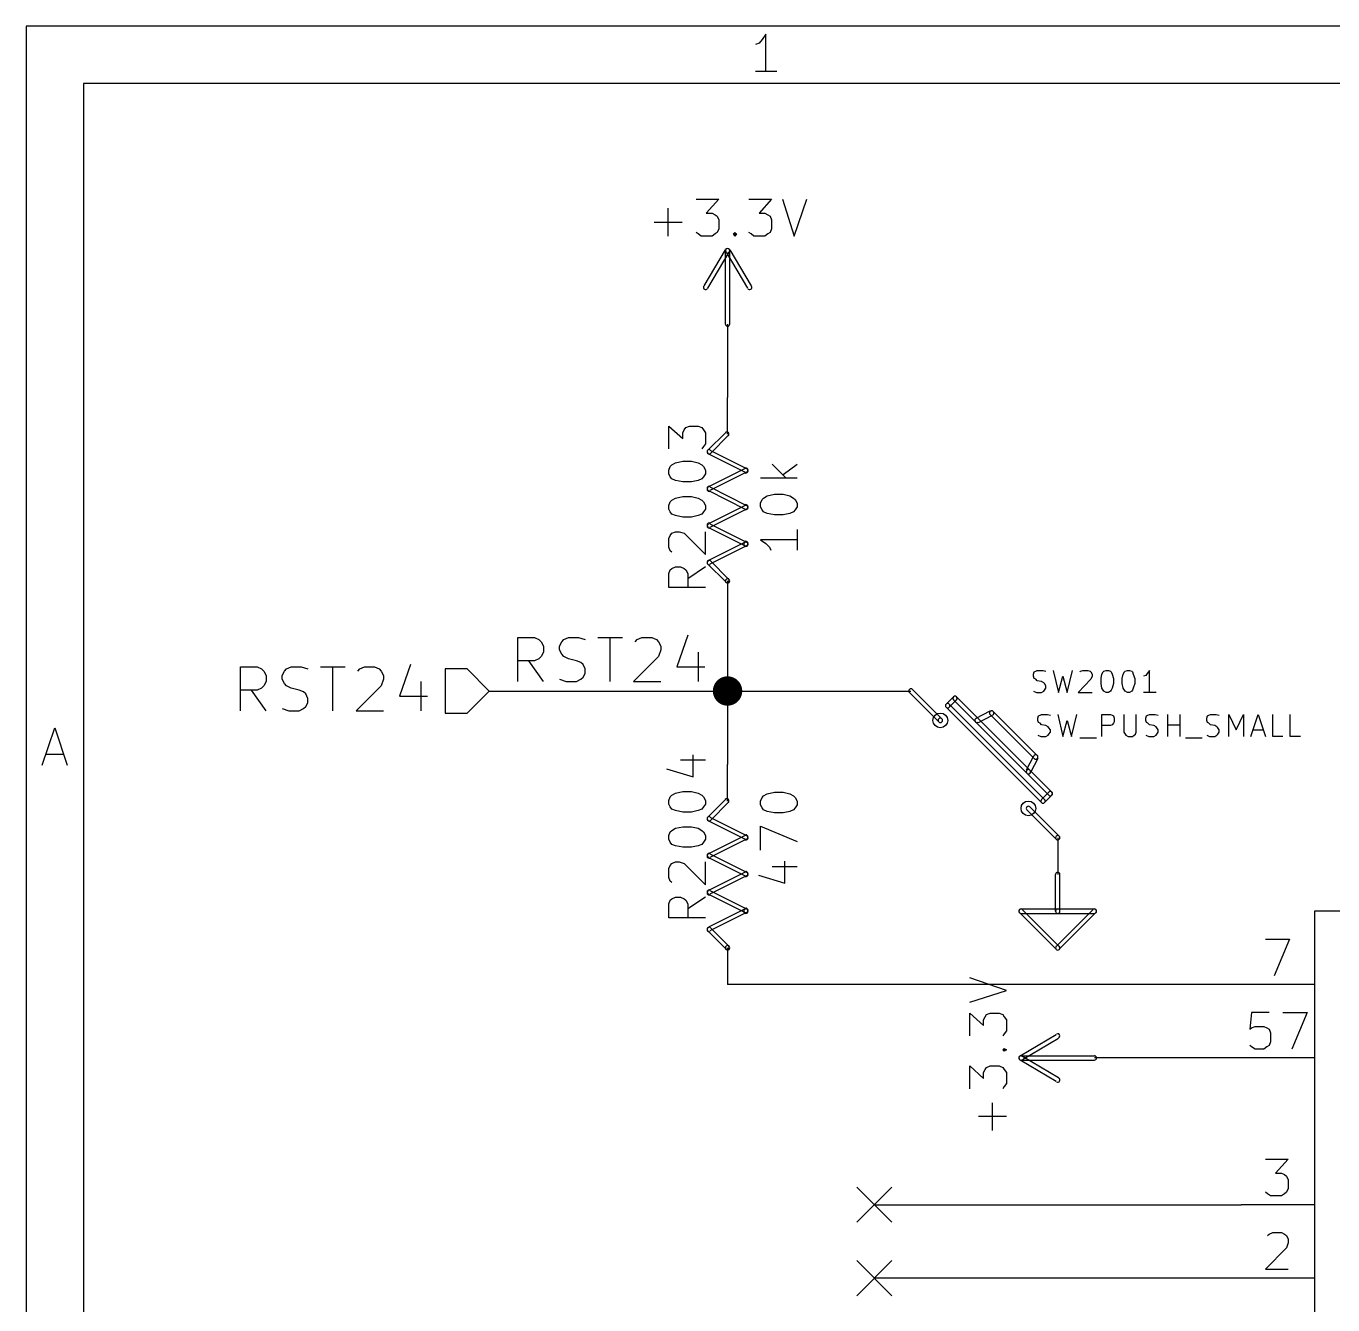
# Model space of a CAD drawing. Extents: x 10 to 287, y -200 to -10.
# Drawn here: x 10.01 to 55.25, y -54.27 to -10.01 of the extents above; entities that cross this region are included whole.
import ezdxf

# ---------------------------------------------------------------- set-up
doc = ezdxf.new("R2010")
doc.units = 0
doc.header["$MEASUREMENT"] = 0
doc.layers.add('BLACK', color=7, linetype='CONTINUOUS')

msp = doc.modelspace()

# ---------------------------------------------------------------- linework, layer by layer
at = {"layer": 'Black'}
for p, q in [((27.0256, -32.6898), (27.0256, -31.1658)), ((27.0256, -31.1658), (27.6098, -31.1658)), ((27.6098, -31.1658), (27.7622, -31.242)), ((28.6258, -31.242), (28.7782, -31.1658)), ((28.7782, -31.1658), (29.1338, -31.1658)), ((29.1338, -31.1658), (29.3624, -31.242)), ((29.7942, -31.1658), (30.6578, -31.1658)), ((30.226, -32.6898), (30.226, -31.1658)), ((31.1658, -31.242), (31.3182, -31.1658)), ((31.3182, -31.1658), (31.6738, -31.1658)), ((31.6738, -31.1658), (31.8262, -31.242)), ((32.9184, -31.0896), (32.5374, -32.1818)), ((27.7622, -31.242), (27.8384, -31.3182)), ((27.8384, -31.3182), (27.9146, -31.4706)), ((27.9146, -31.4706), (27.9146, -31.6738)), ((28.4734, -31.4706), (28.5496, -31.3182)), ((28.4734, -31.5976), (28.4734, -31.4706)), ((28.5496, -31.75), (28.4734, -31.5976)), ((28.5496, -31.3182), (28.6258, -31.242)), ((31.0896, -31.3182), (31.1658, -31.242)), ((31.8262, -31.242), (31.9024, -31.3182)), ((31.9024, -31.3182), (31.9786, -31.4706)), ((31.9786, -31.5976), (31.9024, -31.8262)), ((31.9786, -31.4706), (31.9786, -31.5976)), ((27.6098, -31.9786), (27.0256, -31.9786)), ((27.9146, -32.6898), (27.4066, -31.9786)), ((27.7622, -31.9024), (27.6098, -31.9786)), ((27.8384, -31.8262), (27.7622, -31.9024)), ((27.9146, -31.6738), (27.8384, -31.8262)), ((28.6258, -31.8262), (28.5496, -31.75)), ((28.7782, -31.9024), (28.6258, -31.8262)), ((29.0576, -31.9786), (28.7782, -31.9024)), ((29.21, -32.0294), (29.0576, -31.9786)), ((29.2862, -32.1056), (29.21, -32.0294)), ((29.3624, -32.258), (29.2862, -32.1056)), ((31.9024, -31.8262), (31.0388, -32.6898)), ((33.274, -31.6738), (33.274, -32.6898)), ((29.21, -32.6136), (29.2862, -32.5374)), ((29.2862, -32.5374), (29.3624, -32.4104)), ((29.3624, -32.4104), (29.3624, -32.258)), ((32.5374, -32.1818), (33.5026, -32.1818)), ((28.4734, -32.6136), (28.702, -32.6898)), ((28.702, -32.6898), (29.0576, -32.6898)), ((29.0576, -32.6898), (29.21, -32.6136)), ((31.0388, -32.6898), (31.9786, -32.6898))]:
    msp.add_line(p, q, dxfattribs=at)
at = {"layer": 'Blue 2'}
for p, q in [((38.7604, -50.1904), (39.9796, -51.4096)), ((39.9796, -50.1904), (38.7604, -51.4096)), ((38.7604, -52.7304), (39.9796, -53.9496)), ((39.9796, -52.7304), (38.7604, -53.9496))]:
    msp.add_line(p, q, dxfattribs=at)
at = {"layer": 'Brown 2'}
for p, q in [((23.3172, -32.1056), (22.9362, -33.1978)), ((17.4244, -33.7058), (17.4244, -32.1818)), ((17.4244, -32.1818), (18.0086, -32.1818)), ((18.0086, -32.1818), (18.161, -32.258)), ((18.161, -32.258), (18.2372, -32.3342)), ((18.2372, -32.3342), (18.3134, -32.4866)), ((18.3134, -32.4866), (18.3134, -32.6898)), ((18.8722, -32.4866), (18.9484, -32.3342)), ((18.8722, -32.6136), (18.8722, -32.4866)), ((18.9484, -32.3342), (19.0246, -32.258)), ((19.0246, -32.258), (19.177, -32.1818)), ((19.177, -32.1818), (19.5326, -32.1818)), ((19.5326, -32.1818), (19.7612, -32.258)), ((20.193, -32.1818), (21.0566, -32.1818)), ((20.6248, -33.7058), (20.6248, -32.1818)), ((21.4884, -32.3342), (21.5646, -32.258)), ((21.5646, -32.258), (21.717, -32.1818)), ((21.717, -32.1818), (22.0726, -32.1818)), ((22.0726, -32.1818), (22.225, -32.258)), ((22.225, -32.258), (22.3012, -32.3342)), ((22.3012, -32.3342), (22.3774, -32.4866)), ((22.3774, -32.4866), (22.3774, -32.6136)), ((25.273, -32.258), (24.511, -32.258)), ((24.511, -32.258), (24.511, -33.782)), ((26.035, -33.02), (25.273, -32.258)), ((18.0086, -32.9946), (17.4244, -32.9946)), ((18.3134, -33.7058), (17.8054, -32.9946)), ((18.161, -32.9184), (18.0086, -32.9946)), ((18.2372, -32.8422), (18.161, -32.9184)), ((18.3134, -32.6898), (18.2372, -32.8422)), ((18.9484, -32.766), (18.8722, -32.6136)), ((19.0246, -32.8422), (18.9484, -32.766)), ((19.177, -32.9184), (19.0246, -32.8422)), ((19.4564, -32.9946), (19.177, -32.9184)), ((19.6088, -33.0454), (19.4564, -32.9946)), ((22.3012, -32.8422), (21.4376, -33.7058)), ((22.3774, -32.6136), (22.3012, -32.8422)), ((23.6728, -32.6898), (23.6728, -33.7058)), ((25.273, -33.782), (26.035, -33.02)), ((19.685, -33.1216), (19.6088, -33.0454)), ((19.7612, -33.274), (19.685, -33.1216)), ((19.685, -33.5534), (19.7612, -33.4264)), ((19.7612, -33.4264), (19.7612, -33.274)), ((22.9362, -33.1978), (23.9014, -33.1978)), ((18.8722, -33.6296), (19.1008, -33.7058)), ((19.1008, -33.7058), (19.4564, -33.7058)), ((19.4564, -33.7058), (19.6088, -33.6296)), ((19.6088, -33.6296), (19.685, -33.5534)), ((21.4376, -33.7058), (22.3774, -33.7058)), ((24.511, -33.782), (25.273, -33.782))]:
    msp.add_line(p, q, dxfattribs=at)
at = {"layer": 'Cyan 2'}
for p, q in [((33.1978, -16.002), (33.9852, -16.002)), ((33.9852, -16.002), (33.5534, -16.4846)), ((35.0266, -16.002), (35.814, -16.002)), ((35.814, -16.002), (35.3822, -16.4846)), ((36.195, -16.002), (36.6014, -17.272)), ((36.6014, -17.272), (37.0332, -16.002)), ((32.2326, -17.272), (32.2326, -16.3068)), ((33.5534, -16.4846), (33.7566, -16.4846)), ((33.7566, -16.4846), (33.8582, -16.5354)), ((33.8582, -16.5354), (33.9344, -16.5862)), ((33.9344, -16.5862), (33.9852, -16.7132)), ((33.9852, -16.7132), (33.9852, -17.018)), ((35.3822, -16.4846), (35.5854, -16.4846)), ((35.5854, -16.4846), (35.687, -16.5354)), ((35.687, -16.5354), (35.7632, -16.5862)), ((35.7632, -16.5862), (35.814, -16.7132)), ((35.814, -16.7132), (35.814, -17.018)), ((31.75, -16.7894), (32.7152, -16.7894)), ((33.274, -17.1958), (33.1978, -17.145)), ((33.9344, -17.145), (33.8582, -17.1958)), ((33.9852, -17.018), (33.9344, -17.145)), ((34.4932, -17.1958), (34.544, -17.145)), ((34.544, -17.145), (34.5948, -17.1958)), ((34.544, -17.145), (34.544, -17.272)), ((35.1028, -17.1958), (35.0266, -17.145)), ((35.7632, -17.145), (35.687, -17.1958)), ((35.814, -17.018), (35.7632, -17.145)), ((33.3756, -17.272), (33.274, -17.1958)), ((33.7566, -17.272), (33.3756, -17.272)), ((33.8582, -17.1958), (33.7566, -17.272)), ((34.544, -17.272), (34.4932, -17.1958)), ((34.5948, -17.1958), (34.544, -17.272)), ((35.2044, -17.272), (35.1028, -17.1958)), ((35.5854, -17.272), (35.2044, -17.272)), ((35.687, -17.1958), (35.5854, -17.272)), ((32.258, -24.638), (32.258, -23.8506)), ((32.258, -23.8506), (32.7406, -24.2824)), ((32.7914, -23.9776), (32.8422, -23.9014)), ((32.8422, -23.9014), (32.9692, -23.8506)), ((32.9692, -23.8506), (33.274, -23.8506)), ((33.274, -23.8506), (33.401, -23.9014)), ((33.401, -23.9014), (33.4518, -23.9776)), ((32.7406, -24.0792), (32.7914, -23.9776)), ((32.7406, -24.2824), (32.7406, -24.0792)), ((33.4518, -23.9776), (33.528, -24.0792)), ((33.528, -24.0792), (33.528, -24.4602)), ((33.4518, -24.5618), (33.401, -24.638)), ((33.528, -24.4602), (33.4518, -24.5618)), ((32.258, -25.3746), (32.3088, -25.2476)), ((32.3088, -25.2476), (32.3596, -25.1968)), ((32.3596, -25.1968), (32.4866, -25.1206)), ((32.4866, -25.1206), (32.7406, -25.0698)), ((32.7406, -25.0698), (33.0454, -25.0698)), ((33.0454, -25.0698), (33.274, -25.1206)), ((33.274, -25.1206), (33.401, -25.1968)), ((33.401, -25.1968), (33.4518, -25.2476)), ((33.4518, -25.2476), (33.528, -25.3746)), ((35.8394, -25.1714), (36.322, -25.654)), ((36.2204, -25.527), (36.703, -25.1714)), ((32.258, -25.5016), (32.258, -25.3746)), ((32.3088, -25.6032), (32.258, -25.5016)), ((32.3596, -25.6794), (32.3088, -25.6032)), ((32.4866, -25.7302), (32.3596, -25.6794)), ((32.7406, -25.781), (32.4866, -25.7302)), ((33.0454, -25.781), (32.7406, -25.781)), ((33.274, -25.7302), (33.0454, -25.781)), ((33.401, -25.6794), (33.274, -25.7302)), ((33.4518, -25.6032), (33.401, -25.6794)), ((33.528, -25.5016), (33.4518, -25.6032)), ((33.528, -25.3746), (33.528, -25.5016)), ((36.703, -25.654), (35.433, -25.654)), ((35.6616, -26.2636), (35.9156, -26.2128)), ((35.9156, -26.2128), (36.2204, -26.2128)), ((36.2204, -26.2128), (36.449, -26.2636)), ((32.258, -26.5938), (32.3088, -26.4668)), ((32.258, -26.7208), (32.258, -26.5938)), ((32.3088, -26.4668), (32.3596, -26.416)), ((32.3596, -26.416), (32.4866, -26.3398)), ((32.4866, -26.3398), (32.7406, -26.289)), ((32.7406, -26.289), (33.0454, -26.289)), ((33.0454, -26.289), (33.274, -26.3398)), ((33.274, -26.3398), (33.401, -26.416)), ((33.401, -26.416), (33.4518, -26.4668)), ((33.4518, -26.4668), (33.528, -26.5938)), ((33.528, -26.5938), (33.528, -26.7208)), ((35.433, -26.5176), (35.4838, -26.3906)), ((35.433, -26.6446), (35.433, -26.5176)), ((35.4838, -26.7462), (35.433, -26.6446)), ((35.4838, -26.3906), (35.5346, -26.3398)), ((35.5346, -26.3398), (35.6616, -26.2636)), ((36.449, -26.2636), (36.576, -26.3398)), ((36.576, -26.3398), (36.6268, -26.3906)), ((36.6268, -26.3906), (36.703, -26.5176)), ((36.703, -26.6446), (36.6268, -26.7462)), ((36.703, -26.5176), (36.703, -26.6446)), ((32.3088, -26.8224), (32.258, -26.7208)), ((32.3596, -26.8986), (32.3088, -26.8224)), ((32.4866, -26.9494), (32.3596, -26.8986)), ((32.7406, -27.0002), (32.4866, -26.9494)), ((33.0454, -27.0002), (32.7406, -27.0002)), ((33.274, -26.9494), (33.0454, -27.0002)), ((33.401, -26.8986), (33.274, -26.9494)), ((33.4518, -26.8224), (33.401, -26.8986)), ((33.528, -26.7208), (33.4518, -26.8224)), ((35.5346, -26.8224), (35.4838, -26.7462)), ((35.6616, -26.8732), (35.5346, -26.8224)), ((35.9156, -26.924), (35.6616, -26.8732)), ((36.2204, -26.924), (35.9156, -26.924)), ((36.449, -26.8732), (36.2204, -26.924)), ((36.576, -26.8224), (36.449, -26.8732)), ((36.6268, -26.7462), (36.576, -26.8224)), ((32.3088, -27.6352), (32.3596, -27.559)), ((32.3596, -27.559), (32.4866, -27.5082)), ((32.4866, -27.5082), (32.6136, -27.5082)), ((32.6136, -27.5082), (32.7914, -27.559)), ((32.7914, -27.559), (33.528, -28.2956)), ((33.528, -28.2956), (33.528, -27.5082)), ((36.703, -27.432), (36.703, -28.1432)), ((32.258, -27.7368), (32.3088, -27.6352)), ((32.258, -28.0416), (32.258, -27.7368)), ((32.3088, -28.1686), (32.258, -28.0416)), ((36.703, -27.7876), (35.433, -27.7876)), ((35.433, -27.7876), (35.6108, -27.9146)), ((35.6108, -27.9146), (35.7378, -28.0416)), ((35.7378, -28.0416), (35.7886, -28.1432)), ((32.3596, -28.2194), (32.3088, -28.1686)), ((32.258, -28.956), (32.3088, -28.829)), ((32.3088, -28.829), (32.3596, -28.7782)), ((32.3596, -28.7782), (32.4866, -28.7274)), ((32.4866, -28.7274), (32.6644, -28.7274)), ((32.6644, -28.7274), (32.7914, -28.7782)), ((32.7914, -28.7782), (32.8422, -28.829)), ((32.8422, -28.829), (32.9184, -28.956)), ((33.528, -28.7274), (32.9184, -29.1338)), ((32.258, -29.4386), (32.258, -28.956)), ((32.9184, -28.956), (32.9184, -29.4386)), ((33.528, -29.4386), (32.258, -29.4386)), ((44.8818, -32.4358), (44.9072, -32.3596)), ((44.8818, -32.512), (44.8818, -32.4358)), ((44.9072, -32.5882), (44.8818, -32.512)), ((44.9072, -32.3596), (44.958, -32.3342)), ((44.958, -32.3342), (45.0088, -32.3088)), ((45.0088, -32.3088), (45.212, -32.3088)), ((45.212, -32.3088), (45.3136, -32.3342)), ((45.5676, -32.3088), (45.7454, -33.0708)), ((45.7454, -33.0708), (45.8978, -32.512)), ((45.8978, -32.512), (46.0502, -33.0708)), ((46.0502, -33.0708), (46.228, -32.3088)), ((46.482, -32.3596), (46.5074, -32.3342)), ((46.5074, -32.3342), (46.5836, -32.3088)), ((46.5836, -32.3088), (46.7614, -32.3088)), ((46.7614, -32.3088), (46.8376, -32.3342)), ((46.8376, -32.3342), (46.863, -32.3596)), ((46.863, -32.3596), (46.9138, -32.4358)), ((46.9138, -32.512), (46.863, -32.6136)), ((46.9138, -32.4358), (46.9138, -32.512)), ((47.2186, -32.5882), (47.244, -32.4358)), ((47.244, -32.4358), (47.2948, -32.3596)), ((47.2948, -32.3596), (47.3202, -32.3342)), ((47.3202, -32.3342), (47.3964, -32.3088)), ((47.3964, -32.3088), (47.4726, -32.3088)), ((47.4726, -32.3088), (47.5488, -32.3342)), ((47.5488, -32.3342), (47.5742, -32.3596)), ((47.5742, -32.3596), (47.5996, -32.4358)), ((47.5996, -32.4358), (47.6504, -32.5882)), ((47.9552, -32.5882), (47.9806, -32.4358)), ((47.9806, -32.4358), (48.0314, -32.3596)), ((48.0314, -32.3596), (48.0568, -32.3342)), ((48.0568, -32.3342), (48.133, -32.3088)), ((48.133, -32.3088), (48.2092, -32.3088)), ((48.2092, -32.3088), (48.2854, -32.3342)), ((48.2854, -32.3342), (48.3108, -32.3596)), ((48.3108, -32.3596), (48.3362, -32.4358)), ((48.3362, -32.4358), (48.387, -32.5882)), ((48.768, -32.4866), (48.6918, -32.512)), ((48.8188, -32.4104), (48.768, -32.4866)), ((48.895, -32.3088), (48.8188, -32.4104)), ((48.895, -33.0708), (48.895, -32.3088)), ((44.8818, -33.02), (44.9834, -33.0708)), ((44.958, -32.6136), (44.9072, -32.5882)), ((45.0088, -32.6644), (44.958, -32.6136)), ((45.1612, -32.6898), (45.0088, -32.6644)), ((45.2374, -32.7406), (45.1612, -32.6898)), ((45.1612, -33.0708), (45.2374, -33.02)), ((45.2628, -32.766), (45.2374, -32.7406)), ((45.2374, -33.02), (45.2628, -32.9946)), ((45.3136, -32.8422), (45.2628, -32.766)), ((45.2628, -32.9946), (45.3136, -32.9184)), ((45.3136, -32.9184), (45.3136, -32.8422)), ((46.863, -32.6136), (46.4312, -33.0708)), ((47.2186, -32.766), (47.2186, -32.5882)), ((47.244, -32.9184), (47.2186, -32.766)), ((47.2948, -32.9946), (47.244, -32.9184)), ((47.3202, -33.02), (47.2948, -32.9946)), ((47.3964, -33.0708), (47.3202, -33.02)), ((47.5488, -33.02), (47.4726, -33.0708)), ((47.5742, -32.9946), (47.5488, -33.02)), ((47.5996, -32.9184), (47.5742, -32.9946)), ((47.6504, -32.766), (47.5996, -32.9184)), ((47.6504, -32.5882), (47.6504, -32.766)), ((47.9552, -32.766), (47.9552, -32.5882)), ((47.9806, -32.9184), (47.9552, -32.766)), ((48.0314, -32.9946), (47.9806, -32.9184)), ((48.0568, -33.02), (48.0314, -32.9946)), ((48.133, -33.0708), (48.0568, -33.02)), ((48.2854, -33.02), (48.2092, -33.0708)), ((48.3108, -32.9946), (48.2854, -33.02)), ((48.3362, -32.9184), (48.3108, -32.9946)), ((48.387, -32.766), (48.3362, -32.9184)), ((48.387, -32.5882), (48.387, -32.766)), ((44.9834, -33.0708), (45.1612, -33.0708)), ((46.4312, -33.0708), (46.9138, -33.0708)), ((47.4726, -33.0708), (47.3964, -33.0708)), ((48.2092, -33.0708), (48.133, -33.0708)), ((49.1236, -33.0708), (48.6918, -33.0708)), ((45.0342, -33.9598), (45.0596, -33.8836)), ((45.0596, -33.8836), (45.1104, -33.8582)), ((45.1104, -33.8582), (45.1612, -33.8328)), ((45.1612, -33.8328), (45.3644, -33.8328)), ((45.3644, -33.8328), (45.466, -33.8582)), ((45.72, -33.8328), (45.8978, -34.5948)), ((46.2026, -34.5948), (46.3804, -33.8328)), ((47.244, -34.5948), (47.244, -33.8328)), ((47.244, -33.8328), (47.5488, -33.8328)), ((47.5488, -33.8328), (47.5996, -33.8582)), ((47.5996, -33.8582), (47.6504, -33.8836)), ((47.6504, -33.8836), (47.6758, -33.9598)), ((48.006, -33.8328), (48.006, -34.4424)), ((48.4378, -34.4424), (48.4378, -33.8328)), ((48.768, -33.9598), (48.7934, -33.8836)), ((48.7934, -33.8836), (48.8442, -33.8582)), ((48.8442, -33.8582), (48.895, -33.8328)), ((48.895, -33.8328), (49.0982, -33.8328)), ((49.0982, -33.8328), (49.1998, -33.8582)), ((49.53, -34.5948), (49.53, -33.8328)), ((49.9618, -34.5948), (49.9618, -33.8328)), ((50.8762, -33.9598), (50.9016, -33.8836)), ((50.9016, -33.8836), (50.9524, -33.8582)), ((50.9524, -33.8582), (51.0032, -33.8328)), ((51.0032, -33.8328), (51.2064, -33.8328)), ((51.2064, -33.8328), (51.308, -33.8582)), ((51.6382, -34.5948), (51.6382, -33.8328)), ((51.6382, -33.8328), (51.8922, -34.3662)), ((51.8922, -34.3662), (52.1462, -33.8328)), ((52.1462, -33.8328), (52.1462, -34.5948)), ((52.4002, -34.5948), (52.6542, -33.8328)), ((52.6542, -33.8328), (52.9082, -34.5948)), ((53.1622, -34.5948), (53.1622, -33.8328)), ((53.7718, -34.5948), (53.7718, -33.8328)), ((45.0342, -34.036), (45.0342, -33.9598)), ((45.0596, -34.1122), (45.0342, -34.036)), ((45.1104, -34.1376), (45.0596, -34.1122)), ((45.1612, -34.1884), (45.1104, -34.1376)), ((45.3136, -34.2138), (45.1612, -34.1884)), ((45.3898, -34.2646), (45.3136, -34.2138)), ((45.4152, -34.29), (45.3898, -34.2646)), ((45.466, -34.3662), (45.4152, -34.29)), ((45.466, -34.4424), (45.466, -34.3662)), ((45.8978, -34.5948), (46.0502, -34.036)), ((46.0502, -34.036), (46.2026, -34.5948)), ((47.5488, -34.2138), (47.244, -34.2138)), ((47.5996, -34.1884), (47.5488, -34.2138)), ((47.6504, -34.1376), (47.5996, -34.1884)), ((47.6758, -34.0868), (47.6504, -34.1376)), ((47.6758, -33.9598), (47.6758, -34.0868)), ((48.768, -34.036), (48.768, -33.9598)), ((48.7934, -34.1122), (48.768, -34.036)), ((48.8442, -34.1376), (48.7934, -34.1122)), ((48.895, -34.1884), (48.8442, -34.1376)), ((49.0474, -34.2138), (48.895, -34.1884)), ((49.1236, -34.2646), (49.0474, -34.2138)), ((49.149, -34.29), (49.1236, -34.2646)), ((49.1998, -34.3662), (49.149, -34.29)), ((49.1998, -34.4424), (49.1998, -34.3662)), ((49.53, -34.1884), (49.9618, -34.1884)), ((50.8762, -34.036), (50.8762, -33.9598)), ((50.9016, -34.1122), (50.8762, -34.036)), ((50.9524, -34.1376), (50.9016, -34.1122)), ((51.0032, -34.1884), (50.9524, -34.1376)), ((51.1556, -34.2138), (51.0032, -34.1884)), ((51.2318, -34.2646), (51.1556, -34.2138)), ((51.2572, -34.29), (51.2318, -34.2646)), ((51.308, -34.3662), (51.2572, -34.29)), ((51.308, -34.4424), (51.308, -34.3662)), ((52.4764, -34.3662), (52.832, -34.3662)), ((45.0342, -34.544), (45.1358, -34.5948)), ((45.1358, -34.5948), (45.3136, -34.5948)), ((45.3136, -34.5948), (45.3898, -34.544)), ((45.3898, -34.544), (45.4152, -34.5186)), ((45.4152, -34.5186), (45.466, -34.4424)), ((46.482, -34.6456), (47.0662, -34.6456)), ((48.006, -34.4424), (48.0568, -34.5186)), ((48.0568, -34.5186), (48.0822, -34.544)), ((48.0822, -34.544), (48.1584, -34.5948)), ((48.1584, -34.5948), (48.3108, -34.5948)), ((48.3108, -34.5948), (48.3616, -34.544)), ((48.3616, -34.544), (48.4124, -34.5186)), ((48.4124, -34.5186), (48.4378, -34.4424)), ((48.768, -34.544), (48.8696, -34.5948)), ((48.8696, -34.5948), (49.0474, -34.5948)), ((49.0474, -34.5948), (49.1236, -34.544)), ((49.1236, -34.544), (49.149, -34.5186)), ((49.149, -34.5186), (49.1998, -34.4424)), ((50.1396, -34.6456), (50.7238, -34.6456)), ((50.8762, -34.544), (50.9778, -34.5948)), ((50.9778, -34.5948), (51.1556, -34.5948)), ((51.1556, -34.5948), (51.2318, -34.544)), ((51.2318, -34.544), (51.2572, -34.5186)), ((51.2572, -34.5186), (51.308, -34.4424)), ((53.5178, -34.5948), (53.1622, -34.5948)), ((54.1274, -34.5948), (53.7718, -34.5948)), ((33.0962, -35.9918), (33.0962, -35.2298)), ((32.1818, -35.7124), (33.0962, -35.9918)), ((32.6644, -35.4076), (33.528, -35.4076)), ((32.3088, -36.6776), (32.3596, -36.6268)), ((32.3596, -36.6268), (32.4866, -36.5506)), ((32.4866, -36.5506), (32.7406, -36.4998)), ((32.7406, -36.4998), (33.0454, -36.4998)), ((33.0454, -36.4998), (33.274, -36.5506)), ((33.274, -36.5506), (33.401, -36.6268)), ((33.401, -36.6268), (33.4518, -36.6776)), ((35.5346, -36.6522), (35.6616, -36.576)), ((35.6616, -36.576), (35.9156, -36.5252)), ((35.9156, -36.5252), (36.2204, -36.5252)), ((36.2204, -36.5252), (36.449, -36.576)), ((36.449, -36.576), (36.576, -36.6522)), ((32.258, -36.8046), (32.3088, -36.6776)), ((32.258, -36.9316), (32.258, -36.8046)), ((32.3088, -37.0332), (32.258, -36.9316)), ((32.3596, -37.1094), (32.3088, -37.0332)), ((33.4518, -37.0332), (33.401, -37.1094)), ((33.4518, -36.6776), (33.528, -36.8046)), ((33.528, -36.9316), (33.4518, -37.0332)), ((33.528, -36.8046), (33.528, -36.9316)), ((35.433, -36.83), (35.4838, -36.703)), ((35.433, -36.957), (35.433, -36.83)), ((35.4838, -37.0586), (35.433, -36.957)), ((35.4838, -36.703), (35.5346, -36.6522)), ((35.5346, -37.1348), (35.4838, -37.0586)), ((36.576, -36.6522), (36.6268, -36.703)), ((36.6268, -37.0586), (36.576, -37.1348)), ((36.6268, -36.703), (36.703, -36.83)), ((36.703, -36.957), (36.6268, -37.0586)), ((36.703, -36.83), (36.703, -36.957)), ((32.4866, -37.1602), (32.3596, -37.1094)), ((32.7406, -37.211), (32.4866, -37.1602)), ((33.0454, -37.211), (32.7406, -37.211)), ((33.274, -37.1602), (33.0454, -37.211)), ((33.401, -37.1094), (33.274, -37.1602)), ((35.6616, -37.1856), (35.5346, -37.1348)), ((35.9156, -37.2364), (35.6616, -37.1856)), ((36.2204, -37.2364), (35.9156, -37.2364)), ((36.449, -37.1856), (36.2204, -37.2364)), ((36.576, -37.1348), (36.449, -37.1856)), ((32.258, -38.0238), (32.3088, -37.8968)), ((32.3088, -37.8968), (32.3596, -37.846)), ((32.3596, -37.846), (32.4866, -37.7698)), ((32.4866, -37.7698), (32.7406, -37.719)), ((32.7406, -37.719), (33.0454, -37.719)), ((33.0454, -37.719), (33.274, -37.7698)), ((33.274, -37.7698), (33.401, -37.846)), ((33.401, -37.846), (33.4518, -37.8968)), ((33.4518, -37.8968), (33.528, -38.0238)), ((35.433, -38.5318), (35.433, -37.6936)), ((35.433, -37.6936), (36.703, -38.227)), ((32.258, -38.1508), (32.258, -38.0238)), ((32.3088, -38.2524), (32.258, -38.1508)), ((32.3596, -38.3286), (32.3088, -38.2524)), ((32.4866, -38.3794), (32.3596, -38.3286)), ((32.7406, -38.4302), (32.4866, -38.3794)), ((33.0454, -38.4302), (32.7406, -38.4302)), ((33.274, -38.3794), (33.0454, -38.4302)), ((33.401, -38.3286), (33.274, -38.3794)), ((33.4518, -38.2524), (33.401, -38.3286)), ((33.528, -38.1508), (33.4518, -38.2524)), ((33.528, -38.0238), (33.528, -38.1508)), ((32.258, -39.1668), (32.3088, -39.0652)), ((32.258, -39.4716), (32.258, -39.1668)), ((32.3088, -39.0652), (32.3596, -38.989)), ((32.3596, -38.989), (32.4866, -38.9382)), ((32.4866, -38.9382), (32.6136, -38.9382)), ((32.6136, -38.9382), (32.7914, -38.989)), ((32.7914, -38.989), (33.528, -39.7256)), ((33.528, -39.7256), (33.528, -38.9382)), ((35.8394, -39.0906), (36.703, -39.0906)), ((36.2712, -39.6748), (36.2712, -38.9128)), ((32.3088, -39.5986), (32.258, -39.4716)), ((32.3596, -39.6494), (32.3088, -39.5986)), ((35.3568, -39.3954), (36.2712, -39.6748)), ((32.258, -40.386), (32.3088, -40.259)), ((32.3088, -40.259), (32.3596, -40.2082)), ((32.3596, -40.2082), (32.4866, -40.1574)), ((32.4866, -40.1574), (32.6644, -40.1574)), ((32.6644, -40.1574), (32.7914, -40.2082)), ((32.7914, -40.2082), (32.8422, -40.259)), ((32.8422, -40.259), (32.9184, -40.386)), ((33.528, -40.1574), (32.9184, -40.5638)), ((32.258, -40.8686), (32.258, -40.386)), ((32.9184, -40.386), (32.9184, -40.8686)), ((33.528, -40.8686), (32.258, -40.8686)), ((43.942, -43.3832), (42.672, -42.9514)), ((42.672, -43.7896), (43.942, -43.3832)), ((42.672, -44.958), (42.672, -44.1706)), ((42.672, -44.1706), (43.1546, -44.6024)), ((43.1546, -44.3992), (43.2054, -44.2976)), ((43.2054, -44.2976), (43.2562, -44.2214)), ((43.2562, -44.2214), (43.3832, -44.1706)), ((43.3832, -44.1706), (43.688, -44.1706)), ((43.688, -44.1706), (43.815, -44.2214)), ((43.815, -44.2214), (43.8658, -44.2976)), ((43.8658, -44.2976), (43.942, -44.3992)), ((43.1546, -44.6024), (43.1546, -44.3992)), ((43.942, -44.7802), (43.8658, -44.8818)), ((43.942, -44.3992), (43.942, -44.7802)), ((43.8658, -44.8818), (43.815, -44.958)), ((43.815, -45.4406), (43.8658, -45.3898)), ((43.8658, -45.4914), (43.815, -45.4406)), ((43.815, -45.4406), (43.942, -45.4406)), ((43.8658, -45.3898), (43.942, -45.4406)), ((43.942, -45.4406), (43.8658, -45.4914)), ((42.672, -46.7868), (42.672, -45.9994)), ((42.672, -45.9994), (43.1546, -46.4312)), ((43.1546, -46.228), (43.2054, -46.1264)), ((43.2054, -46.1264), (43.2562, -46.0502)), ((43.2562, -46.0502), (43.3832, -45.9994)), ((43.3832, -45.9994), (43.688, -45.9994)), ((43.688, -45.9994), (43.815, -46.0502)), ((43.815, -46.0502), (43.8658, -46.1264)), ((43.8658, -46.1264), (43.942, -46.228)), ((43.1546, -46.4312), (43.1546, -46.228)), ((43.942, -46.228), (43.942, -46.609)), ((43.8658, -46.7106), (43.815, -46.7868)), ((43.942, -46.609), (43.8658, -46.7106)), ((43.4594, -48.2346), (43.4594, -47.2694)), ((43.942, -47.752), (42.9768, -47.752))]:
    msp.add_line(p, q, dxfattribs=at)
at = {"layer": 'Green 2'}
for p, q in [((34.29, -20.32), (34.29, -22.86)), ((34.29, -30.48), (34.29, -35.56)), ((26.035, -33.02), (40.64, -33.02)), ((45.72, -38.1), (45.72, -39.37)), ((52.07, -43.18), (34.29, -43.18)), ((52.07, -45.72), (46.99, -45.72)), ((39.37, -50.8), (52.07, -50.8)), ((52.07, -53.34), (39.37, -53.34))]:
    msp.add_line(p, q, dxfattribs=at)
at = {"layer": 'Green 2', "const_width": 0.508}
msp.add_lwpolyline([(34.036, -33.02, 1), (34.544, -33.02, 1)], format="xyb", close=True, dxfattribs=at)
at = {"layer": 'Red 2'}
for p, q in [((10.0076, -10.0076), (10.0076, -200)), ((286.995, -10.0076), (10.0076, -10.0076)), ((35.6108, -10.287), (35.4838, -10.4648)), ((35.6108, -11.5824), (35.6108, -10.287)), ((35.3822, -10.5918), (35.2552, -10.6426)), ((35.4838, -10.4648), (35.3822, -10.5918)), ((35.9918, -11.5824), (35.2552, -11.5824)), ((11.9888, -11.9888), (11.9888, -198.018)), ((285.013, -11.9888), (11.9888, -11.9888)), ((33.4772, -18.9992), (34.2138, -17.7546)), ((33.6042, -19.0754), (34.3408, -17.8308)), ((34.2138, -20.32), (34.2138, -17.78)), ((34.2392, -17.8308), (34.9758, -19.0754)), ((34.3662, -17.7546), (35.1028, -18.9992)), ((34.3662, -20.32), (34.3662, -17.78)), ((34.29, -24.13), (34.29, -22.86)), ((34.2138, -24.0792), (33.6042, -24.6888)), ((34.3154, -24.1808), (33.7058, -24.7904)), ((33.6296, -24.8158), (34.8996, -25.4508)), ((33.6804, -24.6888), (34.9504, -25.3238)), ((34.8996, -25.3238), (33.6296, -25.9588)), ((34.9504, -25.4508), (33.6804, -26.0858)), ((33.6296, -26.0858), (34.8996, -26.7208)), ((33.6804, -25.9588), (34.9504, -26.5938)), ((34.8996, -26.5938), (33.6296, -27.2288)), ((34.9504, -26.7208), (33.6804, -27.3558)), ((33.6296, -27.3558), (34.8996, -27.9908)), ((33.6804, -27.2288), (34.9504, -27.8638)), ((34.8996, -27.8638), (33.6296, -28.4988)), ((34.9504, -27.9908), (33.6804, -28.6258)), ((33.6042, -28.6258), (34.2138, -29.2354)), ((33.7058, -28.5242), (34.3154, -29.1338)), ((34.29, -29.21), (34.29, -30.48)), ((40.6908, -32.9692), (41.7068, -33.9852)), ((40.5892, -33.0708), (41.6052, -34.0868)), ((42.1132, -33.2232), (41.8592, -33.4772)), ((42.2148, -33.3248), (41.9608, -33.5788)), ((45.4152, -36.6268), (42.1132, -33.3248)), ((45.5168, -36.5252), (42.2148, -33.2232)), ((41.8592, -33.5788), (45.1612, -36.8808)), ((41.9608, -33.4772), (45.2628, -36.7792)), ((42.9006, -33.9598), (43.3832, -33.7058)), ((42.9768, -34.1122), (43.4594, -33.8582)), ((43.3832, -33.8328), (44.9072, -35.3568)), ((43.4848, -33.7312), (45.0088, -35.2552)), ((10.5664, -35.5854), (10.9982, -34.29)), ((10.9982, -34.29), (11.43, -35.5854)), ((10.6934, -35.2044), (11.303, -35.2044)), ((44.8818, -35.2806), (44.6278, -35.7632)), ((34.29, -36.83), (34.29, -35.56)), ((45.0342, -35.3568), (44.7802, -35.8394)), ((45.1612, -36.7792), (45.4152, -36.5252)), ((45.2628, -36.8808), (45.5168, -36.6268)), ((34.2138, -36.7792), (33.6042, -37.3888)), ((34.3154, -36.8808), (33.7058, -37.4904)), ((44.7548, -37.0332), (45.7708, -38.0492)), ((33.6296, -37.5158), (34.8996, -38.1508)), ((33.6804, -37.3888), (34.9504, -38.0238)), ((44.6532, -37.1348), (45.6692, -38.1508)), ((34.8996, -38.0238), (33.6296, -38.6588)), ((34.9504, -38.1508), (33.6804, -38.7858)), ((33.6296, -38.7858), (34.8996, -39.4208)), ((33.6804, -38.6588), (34.9504, -39.2938)), ((34.8996, -39.2938), (33.6296, -39.9288)), ((34.9504, -39.4208), (33.6804, -40.0558)), ((45.6438, -40.64), (45.6438, -39.37)), ((45.7962, -40.64), (45.7962, -39.37)), ((33.6296, -40.0558), (34.8996, -40.6908)), ((33.6804, -39.9288), (34.9504, -40.5638)), ((34.8996, -40.5638), (33.6296, -41.1988)), ((34.9504, -40.6908), (33.6804, -41.3258)), ((45.6692, -41.9608), (44.3992, -40.6908)), ((44.45, -40.5638), (45.72, -40.5638)), ((45.7708, -41.8592), (44.5008, -40.5892)), ((46.9392, -40.5892), (45.6692, -41.8592)), ((45.72, -40.5638), (46.99, -40.5638)), ((47.0408, -40.6908), (45.7708, -41.9608)), ((54.61, -40.64), (54.61, -139.7)), ((148.59, -40.64), (54.61, -40.64)), ((44.45, -40.7162), (45.72, -40.7162)), ((45.72, -40.7162), (46.99, -40.7162)), ((33.6042, -41.3258), (34.2138, -41.9354)), ((33.7058, -41.2242), (34.3154, -41.8338)), ((52.9082, -41.6052), (53.7464, -41.6052)), ((53.7464, -41.6052), (53.213, -42.8752)), ((34.29, -41.91), (34.29, -43.18)), ((54.61, -43.18), (52.07, -43.18)), ((52.4256, -44.1452), (52.3748, -44.7294)), ((53.0352, -44.1452), (52.4256, -44.1452)), ((53.5178, -44.1452), (54.356, -44.1452)), ((54.356, -44.1452), (53.8226, -45.4152)), ((52.3748, -44.7294), (52.4256, -44.6786)), ((52.4256, -44.6786), (52.5526, -44.6278)), ((52.5526, -44.6278), (52.8574, -44.6278)), ((52.8574, -44.6278), (52.959, -44.6786)), ((52.959, -44.6786), (53.0352, -44.7294)), ((53.0352, -44.7294), (53.086, -44.8564)), ((44.4246, -45.6438), (45.6692, -44.9072)), ((44.5008, -45.7708), (45.7454, -45.0342)), ((53.086, -45.1612), (53.0352, -45.2882)), ((53.086, -44.8564), (53.086, -45.1612)), ((44.45, -45.6438), (46.99, -45.6438)), ((45.7454, -46.4058), (44.5008, -45.6692)), ((52.4256, -45.339), (52.3748, -45.2882)), ((52.5526, -45.4152), (52.4256, -45.339)), ((52.8574, -45.4152), (52.5526, -45.4152)), ((52.959, -45.339), (52.8574, -45.4152)), ((53.0352, -45.2882), (52.959, -45.339)), ((45.6692, -46.5328), (44.4246, -45.7962)), ((44.45, -45.7962), (46.99, -45.7962)), ((54.61, -45.72), (52.07, -45.72)), ((52.9082, -49.2252), (53.6956, -49.2252)), ((53.6956, -49.2252), (53.2638, -49.7078)), ((53.2638, -49.7078), (53.467, -49.7078)), ((53.467, -49.7078), (53.5686, -49.7586)), ((53.5686, -49.7586), (53.6448, -49.8094)), ((53.6448, -49.8094), (53.6956, -49.9364)), ((53.6956, -49.9364), (53.6956, -50.2412)), ((52.9844, -50.419), (52.9082, -50.3682)), ((53.086, -50.4952), (52.9844, -50.419)), ((53.467, -50.4952), (53.086, -50.4952)), ((53.5686, -50.419), (53.467, -50.4952)), ((53.6448, -50.3682), (53.5686, -50.419)), ((53.6956, -50.2412), (53.6448, -50.3682)), ((54.61, -50.8), (52.07, -50.8)), ((52.9844, -51.8668), (53.0352, -51.816)), ((53.0352, -51.816), (53.1622, -51.7652)), ((53.1622, -51.7652), (53.467, -51.7652)), ((53.467, -51.7652), (53.5686, -51.816)), ((53.5686, -51.816), (53.6448, -51.8668)), ((53.6448, -51.8668), (53.6956, -51.9938)), ((53.6956, -51.9938), (53.6956, -52.1208)), ((53.6448, -52.2986), (52.9082, -53.0352)), ((53.6956, -52.1208), (53.6448, -52.2986)), ((54.61, -53.34), (52.07, -53.34)), ((52.9082, -53.0352), (53.6956, -53.0352))]:
    msp.add_line(p, q, dxfattribs=at)
for centre in [(41.656, -34.036), (44.704, -37.084)]:
    msp.add_circle(centre, 0.254, dxfattribs=at)
for centre, start, end in [((34.29, -17.78), 360, 540), ((34.29, -17.78), 30.9638, 210.964), ((34.29, -17.78), 329.036, 509.036), ((33.528, -19.05), 149.036, 329.036), ((35.052, -19.05), 210.964, 390.964), ((34.29, -20.32), 180, 360), ((34.2646, -24.13), 315, 495), ((33.655, -24.7396), 63.4349, 243.435), ((33.655, -24.7396), 495, 675), ((34.925, -25.3746), 296.565, 476.565), ((34.925, -25.4), 243.435, 423.435), ((33.655, -26.0096), 63.4349, 243.435), ((33.655, -26.035), 476.565, 656.565), ((34.925, -26.6446), 296.565, 476.565), ((34.925, -26.67), 243.435, 423.435), ((33.655, -27.2796), 63.4349, 243.435), ((33.655, -27.305), 476.565, 656.565), ((34.925, -27.94), 0, 180), ((34.925, -27.94), 180, 360), ((34.925, -27.9146), 296.565, 476.565), ((34.925, -27.94), 243.435, 423.435), ((33.655, -28.575), 45, 225), ((33.655, -28.575), 476.565, 656.565), ((34.2646, -29.1846), 225, 405), ((34.29, -29.21), 0, 180), ((34.29, -29.21), 180, 360), ((40.64, -33.02), 45, 225), ((41.91, -33.528), 45, 225), ((41.91, -33.528), 0, 180), ((41.91, -33.528), 0, 180), ((41.91, -33.528), 495, 675), ((42.164, -33.274), 405, 585), ((42.164, -33.274), 315, 495), ((41.91, -33.528), 180, 360), ((41.91, -33.528), 180, 360), ((43.434, -33.782), 45, 225), ((43.434, -33.782), 296.565, 476.565), ((41.656, -34.036), 0, 180), ((41.656, -34.036), 180, 360), ((41.656, -34.036), 225, 405), ((42.926, -34.036), 116.565, 296.565), ((44.958, -35.306), 333.435, 513.435), ((44.958, -35.306), 225, 405), ((44.704, -35.814), 0, 180), ((44.704, -35.814), 0, 180), ((44.704, -35.814), 513.435, 693.435), ((44.704, -35.814), 180, 360), ((44.704, -35.814), 180, 360), ((45.466, -36.576), 315, 495), ((45.466, -36.576), 225, 405), ((34.2646, -36.83), 315, 495), ((44.704, -37.084), 45, 225), ((45.212, -36.83), 135, 315), ((45.212, -36.83), 225, 405), ((33.655, -37.4396), 63.4349, 243.435), ((33.655, -37.4396), 495, 675), ((34.925, -38.0746), 296.565, 476.565), ((34.925, -38.1), 243.435, 423.435), ((45.72, -38.1), 0, 180), ((45.72, -38.1), 0, 180), ((45.72, -38.1), 180, 360), ((45.72, -38.1), 180, 360), ((45.72, -38.1), 225, 405), ((33.655, -38.7096), 63.4349, 243.435), ((33.655, -38.735), 476.565, 656.565), ((34.925, -39.3446), 296.565, 476.565), ((34.925, -39.37), 243.435, 423.435), ((45.72, -39.37), 360, 540), ((33.655, -39.9796), 63.4349, 243.435), ((33.655, -40.005), 476.565, 656.565), ((34.925, -40.64), 0, 180), ((34.925, -40.64), 180, 360), ((34.925, -40.6146), 296.565, 476.565), ((34.925, -40.64), 243.435, 423.435), ((44.45, -40.64), 405, 585), ((44.45, -40.64), 90, 270), ((45.72, -40.64), 90, 270), ((45.72, -40.64), 180, 360), ((45.72, -40.64), 270, 450), ((46.99, -40.64), 315, 495), ((46.99, -40.64), 270, 450), ((33.655, -41.275), 45, 225), ((33.655, -41.275), 476.565, 656.565), ((34.2646, -41.8846), 225, 405), ((34.29, -41.91), 0, 180), ((34.29, -41.91), 180, 360), ((45.72, -41.91), 495, 675), ((45.72, -41.91), 225, 405), ((45.72, -44.958), 300.964, 480.964), ((44.45, -45.72), 419.036, 599.036), ((44.45, -45.72), 90, 270), ((44.45, -45.72), 120.964, 300.964), ((46.99, -45.72), 270, 450), ((45.72, -46.482), 239.036, 419.036)]:
    msp.add_arc(centre, 0.0762, start, end, dxfattribs=at)

doc.saveas('drawing.dxf')
